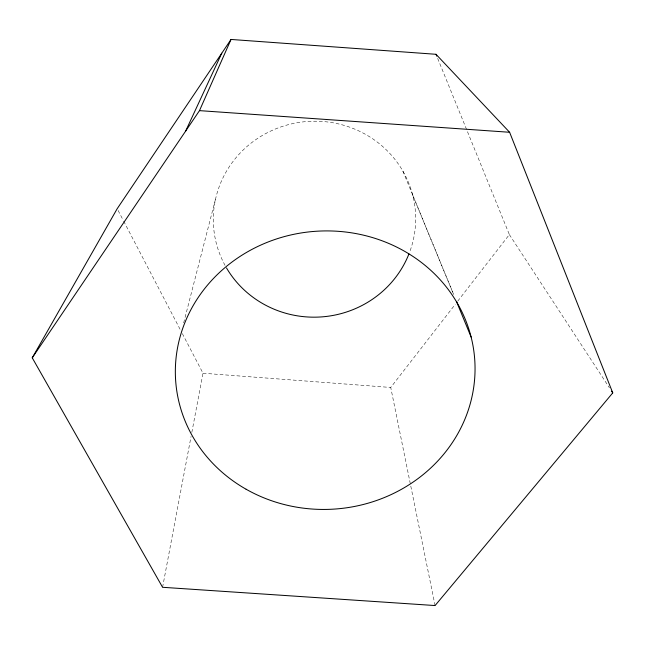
<?xml version="1.0" encoding="UTF-8"?>
<svg xmlns="http://www.w3.org/2000/svg" width="645" height="645" viewBox="0 0 645 645"><rect width="100%" height="100%" fill="white"/><g stroke="black" fill="none" stroke-linecap="round" stroke-linejoin="round"><path stroke-width="0.48" stroke-dasharray="3.23 2.42" d="M162.58 587.289L191.073 436.367M191.823 432.416L202.998 373.229L181.197 331.433M183.672 322.887L215.938 197.475M435.069 605.55L390.741 387.468L455.281 304.303M457.732 301.134L509.365 234.595L437.503 58.01M202.998 373.229L390.741 387.468M509.365 234.595L609.452 387.839M118.116 210.488L123.211 220.267M123.679 221.154L180.729 330.546M402.859 171.062L453.637 294.426M412.663 195L453.54 294.33M225.041 265.369A101.201 97.959 -4 0 1 307.471 121.486A101.201 97.959 -4 0 1 409.648 252.106"/><path stroke-width="0.97" d="M32.25 357.822L199.482 110.634L231.023 39.45L435.996 54.293L509.615 132.273L612.75 392.886L435.069 605.55L162.58 587.289L32.25 357.822L117.188 208.706L231.023 39.45M185.647 131.088L221.783 53.188M199.482 110.634L509.615 132.273M611.654 391.201L612.75 392.886M456.596 301.755L471.108 337.029M435.996 54.293L436.754 56.155M408.938 253.945A101.201 97.959 -4 0 1 322.024 316.872A101.201 97.959 -4 0 1 226.492 267.933M246.1 489.232A149.906 139.207 -4.1 0 0 474.97 373.237A149.906 139.207 -4.1 0 0 254.517 248.075A149.906 139.207 -4.1 0 0 246.1 489.232"/></g></svg>
